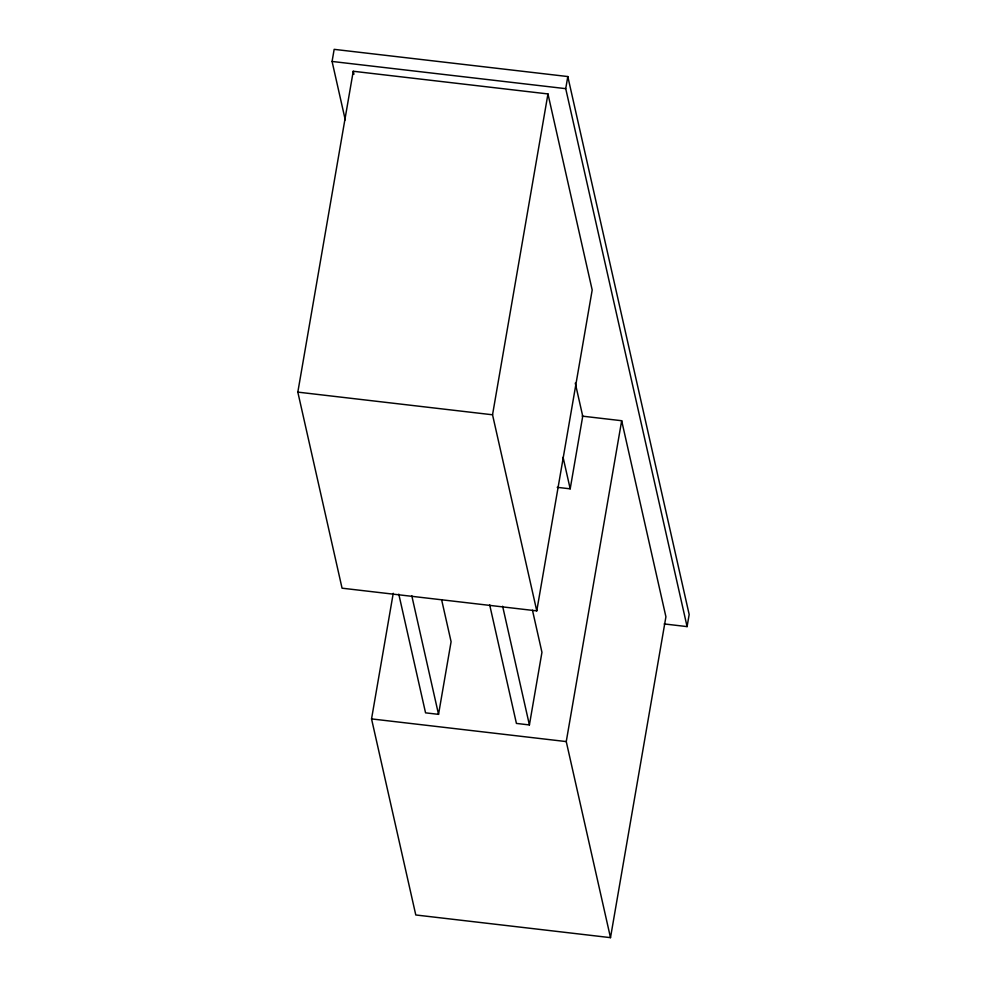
<?xml version="1.0" encoding="UTF-8"?>
<svg xmlns="http://www.w3.org/2000/svg" width="987" height="987" viewBox="0 0 987 987"><rect width="100%" height="100%" fill="white"/><g stroke="black" fill="none" stroke-linecap="round" stroke-linejoin="round"><path stroke-width="1.48" d="M345.253 119.859L332.076 61.453L334.161 49.35L567.809 76.554L689.173 614.494L687.088 626.609L664.177 623.932M297.827 392.123L353.247 71.261L547.958 93.938L592.188 290.005L536.768 610.867L342.057 588.19L297.827 392.123L492.538 414.787L536.768 610.867M582.133 416.119L621.674 420.721L665.917 616.801L610.497 937.65L415.786 914.974L371.544 718.906L393.245 593.286M398.785 594.149L425.557 712.848L438.536 714.354L451.096 641.71L441.596 599.64M492.538 414.787L547.958 93.938M687.088 626.609L565.724 88.657L567.809 76.554M489.651 604.735L516.423 723.422L529.402 724.939L541.949 652.296L532.462 610.225M557.211 487.319L570.19 488.836L582.737 416.193L575.273 383.141M610.497 937.65L566.254 741.582L621.674 420.721M332.076 61.453L565.724 88.657M371.544 718.906L566.254 741.582M563.071 457.289L570.19 488.836M502.63 606.24L529.402 724.939M353.247 71.261L353.926 74.259M411.764 595.667L438.536 714.354"/></g></svg>
